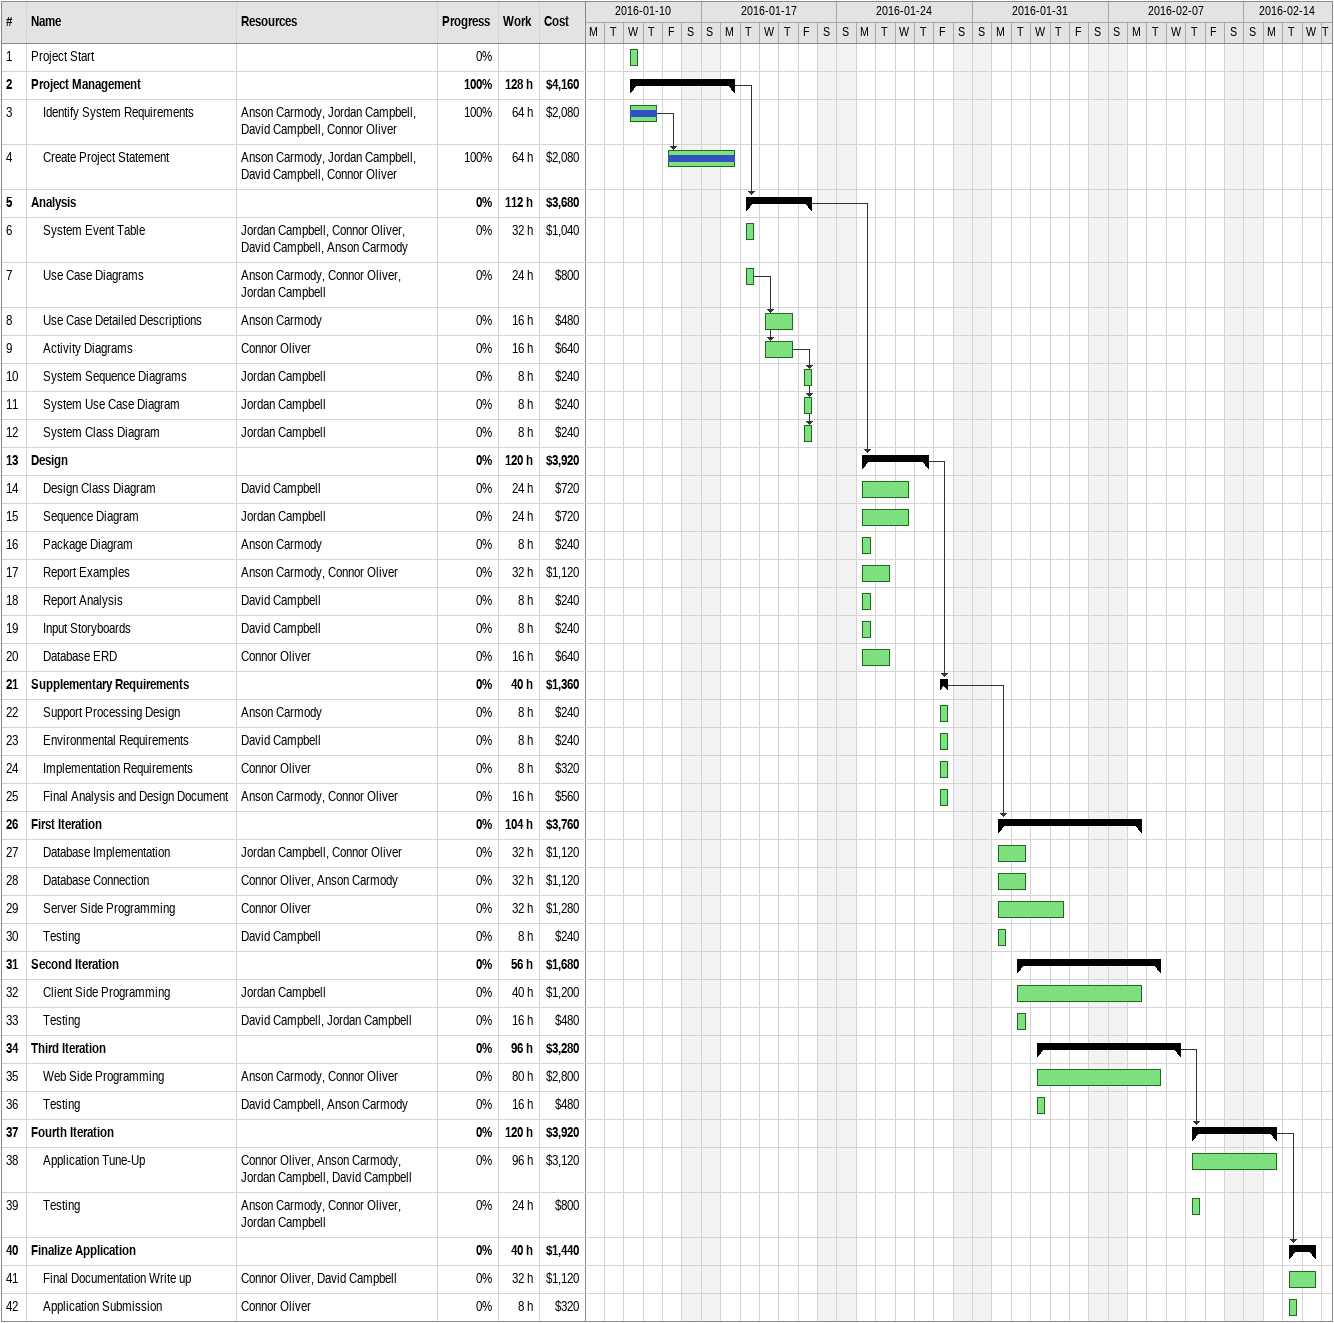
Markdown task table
| ID | Level | Task | Start | Finish | Predecessors | Resources | % complete | Work (h) | Cost ($) |
|---|---|---|---|---|---|---|---|---|---|
| 1 | 1 | Project Start | 2016-01-13 | 2016-01-13 |  |  | 0 |  |  |
| 2 | 1 | **Project Management** | 2016-01-13 | 2016-01-18 |  |  | 100 | 128 | 4160 |
| 3 | 2 | Identify System Requirements | 2016-01-13 | 2016-01-14 |  | Anson Carmody, Jordan Campbell, David Campbell, Connor Oliver | 100 | 64 | 2080 |
| 4 | 2 | Create Project Statement | 2016-01-15 | 2016-01-18 | 3 | Anson Carmody, Jordan Campbell, David Campbell, Connor Oliver | 100 | 64 | 2080 |
| 5 | 1 | **Analysis** | 2016-01-19 | 2016-01-22 | 2 |  | 0 | 112 | 3680 |
| 6 | 2 | System Event Table | 2016-01-19 | 2016-01-19 |  | Jordan Campbell, Connor Oliver, David Campbell, Anson Carmody | 0 | 32 | 1040 |
| 7 | 2 | Use Case Diagrams | 2016-01-19 | 2016-01-19 |  | Anson Carmody, Connor Oliver, Jordan Campbell | 0 | 24 | 800 |
| 8 | 2 | Use Case Detailed Descriptions | 2016-01-20 | 2016-01-21 | 7 | Anson Carmody | 0 | 16 | 480 |
| 9 | 2 | Activity Diagrams | 2016-01-20 | 2016-01-21 | 7 | Connor Oliver | 0 | 16 | 640 |
| 10 | 2 | System Sequence Diagrams | 2016-01-22 | 2016-01-22 | 9 | Jordan Campbell | 0 | 8 | 240 |
| 11 | 2 | System Use Case Diagram | 2016-01-22 | 2016-01-22 | 9 | Jordan Campbell | 0 | 8 | 240 |
| 12 | 2 | System Class Diagram | 2016-01-22 | 2016-01-22 | 9 | Jordan Campbell | 0 | 8 | 240 |
| 13 | 1 | **Design** | 2016-01-25 | 2016-01-28 | 5 |  | 0 | 120 | 3920 |
| 14 | 2 | Design Class Diagram | 2016-01-25 | 2016-01-27 |  | David Campbell | 0 | 24 | 720 |
| 15 | 2 | Sequence Diagram | 2016-01-25 | 2016-01-27 |  | Jordan Campbell | 0 | 24 | 720 |
| 16 | 2 | Package Diagram | 2016-01-25 | 2016-01-25 |  | Anson Carmody | 0 | 8 | 240 |
| 17 | 2 | Report Examples | 2016-01-25 | 2016-01-26 |  | Anson Carmody, Connor Oliver | 0 | 32 | 1120 |
| 18 | 2 | Report Analysis | 2016-01-25 | 2016-01-25 |  | David Campbell | 0 | 8 | 240 |
| 19 | 2 | Input Storyboards | 2016-01-25 | 2016-01-25 |  | David Campbell | 0 | 8 | 240 |
| 20 | 2 | Database ERD | 2016-01-25 | 2016-01-26 |  | Connor Oliver | 0 | 16 | 640 |
| 21 | 1 | **Supplementary Requirements** | 2016-01-29 | 2016-01-29 | 13 |  | 0 | 40 | 1360 |
| 22 | 2 | Support Processing Design | 2016-01-29 | 2016-01-29 |  | Anson Carmody | 0 | 8 | 240 |
| 23 | 2 | Environmental Requirements | 2016-01-29 | 2016-01-29 |  | David Campbell | 0 | 8 | 240 |
| 24 | 2 | Implementation Requirements | 2016-01-29 | 2016-01-29 |  | Connor Oliver | 0 | 8 | 320 |
| 25 | 2 | Final Analysis and Design Document | 2016-01-29 | 2016-01-29 |  | Anson Carmody, Connor Oliver | 0 | 16 | 560 |
| 26 | 1 | **First Iteration** | 2016-02-01 | 2016-02-08 | 21 |  | 0 | 104 | 3760 |
| 27 | 2 | Database Implementation | 2016-02-01 | 2016-02-02 |  | Jordan Campbell, Connor Oliver | 0 | 32 | 1120 |
| 28 | 2 | Database Connection | 2016-02-01 | 2016-02-02 |  | Connor Oliver, Anson Carmody | 0 | 32 | 1120 |
| 29 | 2 | Server Side Programming | 2016-02-01 | 2016-02-04 |  | Connor Oliver | 0 | 32 | 1280 |
| 30 | 2 | Testing | 2016-02-01 | 2016-02-01 |  | David Campbell | 0 | 8 | 240 |
| 31 | 1 | **Second Iteration** | 2016-02-02 | 2016-02-09 |  |  | 0 | 56 | 1680 |
| 32 | 2 | Client Side Programming | 2016-02-02 | 2016-02-08 |  | Jordan Campbell | 0 | 40 | 1200 |
| 33 | 2 | Testing | 2016-02-02 | 2016-02-02 |  | David Campbell, Jordan Campbell | 0 | 16 | 480 |
| 34 | 1 | **Third Iteration** | 2016-02-03 | 2016-02-10 |  |  | 0 | 96 | 3280 |
| 35 | 2 | Web Side Programming | 2016-02-03 | 2016-02-09 |  | Anson Carmody, Connor Oliver | 0 | 80 | 2800 |
| 36 | 2 | Testing | 2016-02-03 | 2016-02-03 |  | David Campbell, Anson Carmody | 0 | 16 | 480 |
| 37 | 1 | **Fourth Iteration** | 2016-02-11 | 2016-02-15 | 34 |  | 0 | 120 | 3920 |
| 38 | 2 | Application Tune-Up | 2016-02-11 | 2016-02-15 |  | Connor Oliver, Anson Carmody, Jordan Campbell, David Campbell | 0 | 96 | 3120 |
| 39 | 2 | Testing | 2016-02-11 | 2016-02-11 |  | Anson Carmody, Connor Oliver, Jordan Campbell | 0 | 24 | 800 |
| 40 | 1 | **Finalize Application** | 2016-02-16 | 2016-02-17 | 37 |  | 0 | 40 | 1440 |
| 41 | 2 | Final Documentation Write up | 2016-02-16 | 2016-02-17 |  | Connor Oliver, David Campbell | 0 | 32 | 1120 |
| 42 | 2 | Application Submission | 2016-02-16 | 2016-02-16 |  | Connor Oliver | 0 | 8 | 320 |
